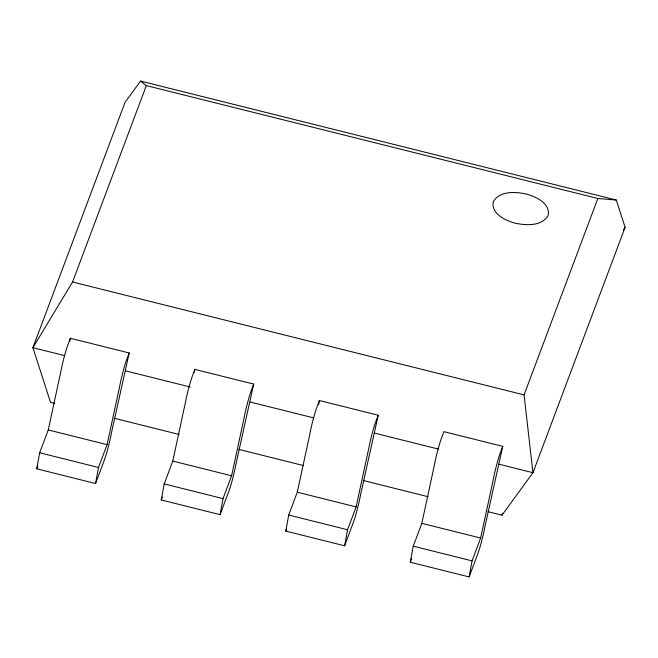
<?xml version="1.0" encoding="UTF-8"?>
<svg xmlns="http://www.w3.org/2000/svg" width="658" height="658" viewBox="0 0 658 658"><rect width="100%" height="100%" fill="white"/><g stroke="black" fill="none" stroke-linecap="round" stroke-linejoin="round"><path stroke-width="0.99" d="M36.733 468.809L39.677 452.77L48.248 429.945L60.758 372.033A20.291 1.735 -76 0 1 67.988 344.586L70.365 338.253L129.198 352.959L111.367 433.244A20.291 1.735 -76 0 1 104.137 460.699L95.558 483.523L36.733 468.809L37.802 465.963M95.558 483.523L98.503 467.484L107.081 444.652L119.592 386.74A20.291 1.735 -76 0 1 126.821 359.293L129.198 352.959M161.251 499.948L164.196 483.901L172.774 461.077L185.276 403.165A20.291 1.735 -76 0 1 192.506 375.718L194.891 369.385L253.717 384.091L235.885 464.375A20.291 1.735 -76 0 1 228.655 491.83L220.085 514.655L161.251 499.948L162.329 497.094M220.085 514.655L223.029 498.616L231.6 475.783L244.11 417.879A20.291 1.735 -76 0 1 251.34 390.424L253.717 384.091M285.778 531.08L288.714 515.033L297.293 492.209L309.803 434.296A20.291 1.735 -76 0 1 317.033 406.85L319.41 400.516L378.235 415.223L360.403 495.507A20.291 1.735 -76 0 1 353.173 522.962L344.603 545.786L285.778 531.08L286.485 529.172M344.603 545.786L347.547 529.748L356.118 506.923L368.628 449.011A20.291 1.735 -76 0 1 375.858 421.556L378.235 415.223M410.296 562.212L413.24 546.173L421.811 523.34L434.321 465.436A20.291 1.735 -76 0 1 441.551 437.981L443.928 431.648L502.753 446.354L484.93 526.639A20.291 1.735 -76 0 1 477.692 554.094L469.121 576.918L410.296 562.212L411.719 558.403M469.121 576.918L472.066 560.879L480.636 538.055L493.146 480.143A20.291 1.735 -76 0 1 500.376 452.688L502.753 446.354M69.764 341.231L70.365 338.253M194.283 372.362L194.891 369.385M318.595 404.489L319.41 400.516M64.739 355.649L32.9 347.687L72.569 281.994L146.331 85.606L140.532 81.082L125.061 102.319L32.9 347.687L50.485 402.293L54.474 403.296M499.118 464.252L532.939 472.707L524.072 394.882L597.834 198.494L616.307 200.032L625.1 227.339L532.939 472.707L501.996 515.181L488.047 511.694M501.996 515.181L502.72 513.256M623.513 229.963L625.1 227.339M140.532 81.082L616.307 200.032M146.331 85.606L597.834 198.494M72.569 281.994L524.072 394.882M125.555 370.857L190.252 387.027M250.073 401.989L313.776 417.912M374.591 433.12L438.294 449.044M114.278 418.241L179.066 434.445M238.862 449.398L303.651 465.593M363.455 480.546L428.243 496.741M48.248 429.945L107.081 444.652M172.774 461.077L231.6 475.783M297.293 492.209L356.118 506.923M421.811 523.34L480.636 538.055M39.677 452.77L98.503 467.484M164.196 483.901L223.029 498.616M288.714 515.033L347.547 529.748M413.24 546.173L472.066 560.879M493.261 201.726C490.958 214.006 505.541 220.512 515.23 223.202C526.161 225.464 541.657 226.525 548.172 215.454C550.475 203.174 535.892 196.668 526.203 193.987C515.28 191.717 499.776 190.656 493.261 201.726"/></g></svg>
